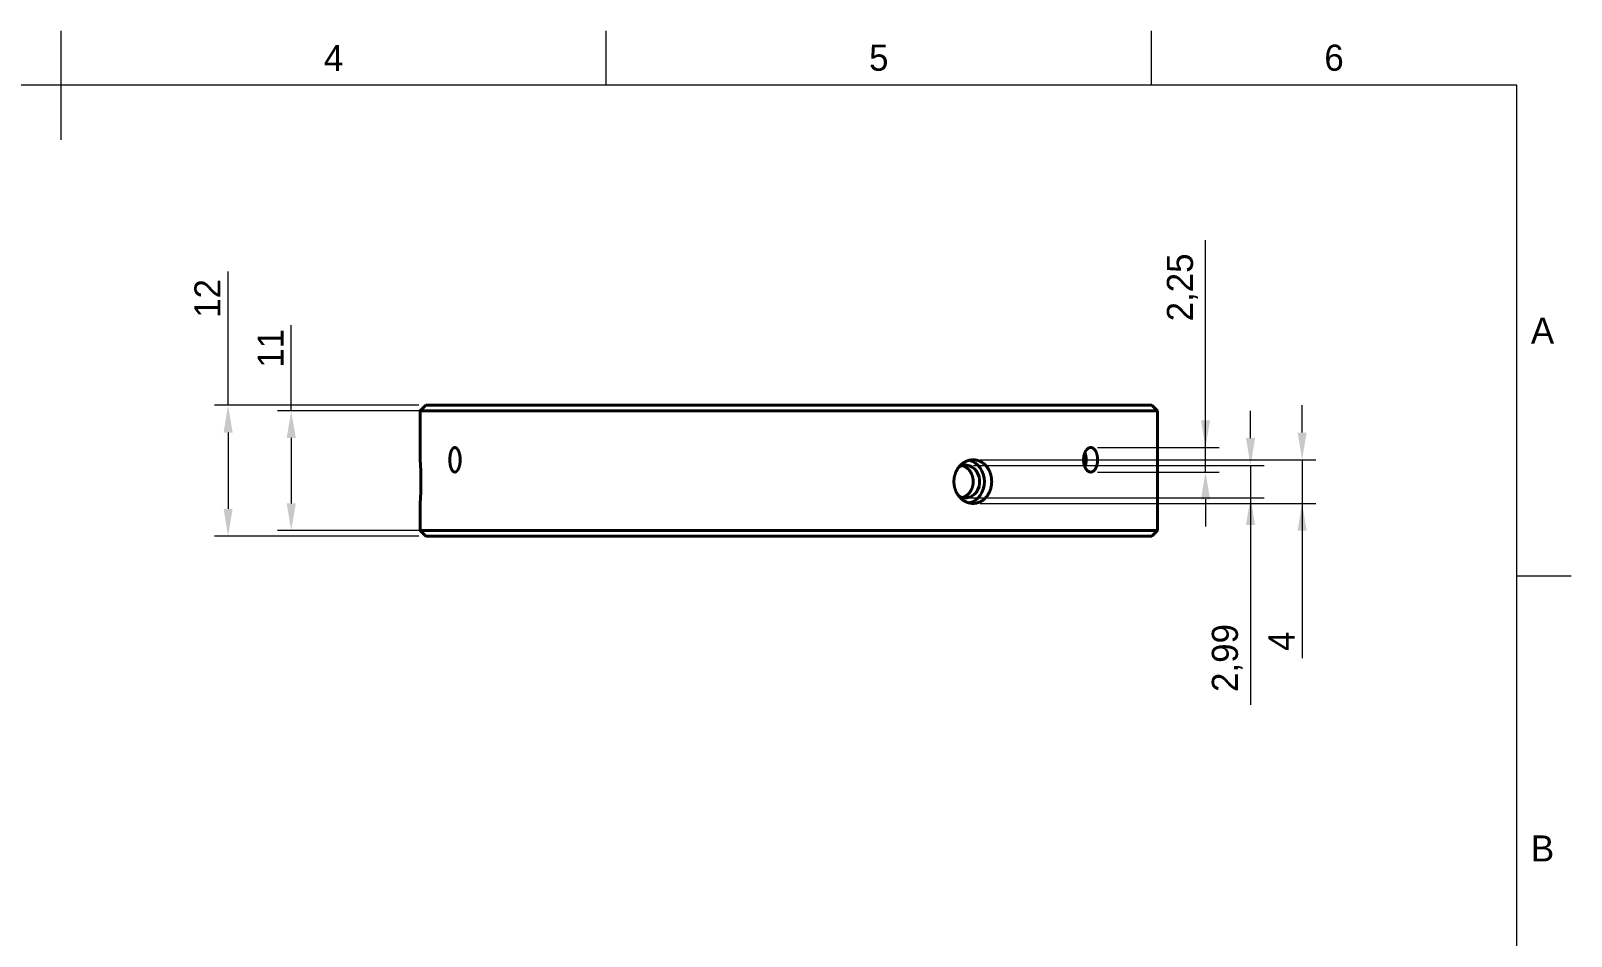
# Model space of a CAD drawing. Header units: millimetres. Extents: x 15 to 292, y 5 to 205.
# Drawn here: x 150.7 to 292, y 122 to 205 of the extents above; entities that cross this region are included whole.
import ezdxf

# ---------------------------------------------------------------- set-up
doc = ezdxf.new("R2010")
doc.units = ezdxf.units.MM
for name, color, linetype in [('Annotations', 7, 'Continuous'), ('Border', 7, 'Continuous'), ('Geometries', 7, 'Continuous')]:
    doc.layers.add(name, color=color, linetype=linetype)
doc.styles.add('Shapr0', font='txt', dxfattribs={"height": 2.3925})
doc.styles.add('Shapr3', font='txt', dxfattribs={"height": 2.3925})
doc.dimstyles.new('ISO-25', dxfattribs={"dimtxt": 2.5, "dimasz": 2.5, "dimexe": 1.25, "dimexo": 0.625, "dimtad": 1, "dimtxsty": 'Standard', "dimcen": 2.5, "dimadec": 0, "dimazin": 0, "dimtfac": 1, "dimtmove": 0, "dimatfit": 3, "dimfxl": 1, "dimarcsym": 0})

# ---------------------------------------------------------------- blocks, each defined once
blk = doc.blocks.new('*D4')
at = {"layer": 'Annotations', "color": 0, "linetype": 'Continuous', "lineweight": 15}
for p, q in [((168.82, 170.65), (168.82, 182.91)), ((186.32, 170.65), (167.57, 170.65)), ((168.82, 168.15), (168.82, 161.15)), ((186.32, 158.65), (167.57, 158.65))]:
    blk.add_line(p, q, dxfattribs=at)
at = {"layer": 'Annotations', "color": 0}
for points in [[(169.24, 168.15), (168.41, 168.15), (168.82, 170.65)], [(168.41, 161.15), (169.24, 161.15), (168.82, 158.65)]]:
    blk.add_solid(points, dxfattribs=at)
at = {"layer": 'Defpoints', "color": 0}
for p in [(186.95, 170.65), (168.82, 158.65), (186.95, 158.65)]:
    blk.add_point(p, dxfattribs=at)
at = {"layer": 'Annotations', "color": 0, "lineweight": 15, "insert": (166.93, 180.45), "char_height": 2.393, "attachment_point": 5, "rotation": 90, "style": 'Shapr3'}
blk.add_mtext('\\A1;12', dxfattribs=at)
blk = doc.blocks.new('*D5')
at = {"layer": 'Annotations', "color": 0, "linetype": 'Continuous', "lineweight": 15}
for p, q in [((174.61, 170.15), (174.61, 178)), ((253.43, 170.15), (173.36, 170.15)), ((174.61, 167.65), (174.61, 161.65)), ((253.43, 159.15), (173.36, 159.15))]:
    blk.add_line(p, q, dxfattribs=at)
at = {"layer": 'Annotations', "color": 0}
for points in [[(175.03, 167.65), (174.2, 167.65), (174.61, 170.15)], [(174.2, 161.65), (175.03, 161.65), (174.61, 159.15)]]:
    blk.add_solid(points, dxfattribs=at)
at = {"layer": 'Defpoints', "color": 0}
for p in [(254.05, 170.15), (174.61, 159.15), (254.05, 159.15)]:
    blk.add_point(p, dxfattribs=at)
at = {"layer": 'Annotations', "color": 0, "lineweight": 15, "insert": (172.72, 175.87), "char_height": 2.393, "attachment_point": 5, "rotation": 90, "style": 'Shapr3'}
blk.add_mtext('\\A1;11', dxfattribs=at)
blk = doc.blocks.new('*D6')
at = {"layer": 'Annotations', "color": 0, "linetype": 'Continuous', "lineweight": 15}
for p, q in [((267.32, 168.15), (267.32, 170.65)), ((237.79, 165.65), (268.57, 165.65)), ((267.32, 165.65), (267.32, 161.65)), ((237.79, 161.65), (268.57, 161.65)), ((267.32, 161.65), (267.32, 147.46)), ((267.32, 159.15), (267.32, 156.65))]:
    blk.add_line(p, q, dxfattribs=at)
at = {"layer": 'Annotations', "color": 0}
for points in [[(266.91, 168.15), (267.74, 168.15), (267.32, 165.65)], [(267.74, 159.15), (266.91, 159.15), (267.32, 161.65)]]:
    blk.add_solid(points, dxfattribs=at)
at = {"layer": 'Defpoints', "color": 0}
for p in [(237.16, 165.65), (237.16, 161.65), (267.32, 161.65)]:
    blk.add_point(p, dxfattribs=at)
at = {"layer": 'Annotations', "color": 0, "lineweight": 15, "insert": (265.43, 149.01), "char_height": 2.393, "attachment_point": 5, "rotation": 90, "style": 'Shapr3'}
blk.add_mtext('\\A1;4', dxfattribs=at)
blk = doc.blocks.new('*D7')
at = {"layer": 'Annotations', "color": 0, "linetype": 'Continuous', "lineweight": 15}
for p, q in [((262.59, 167.64), (262.59, 170.14)), ((237.2, 165.14), (263.84, 165.14)), ((262.59, 165.14), (262.59, 162.16)), ((236.95, 162.16), (263.84, 162.16)), ((262.59, 162.16), (262.59, 143.18)), ((262.59, 159.66), (262.59, 157.16))]:
    blk.add_line(p, q, dxfattribs=at)
at = {"layer": 'Annotations', "color": 0}
for points in [[(262.17, 167.64), (263.01, 167.64), (262.59, 165.14)], [(263.01, 159.66), (262.17, 159.66), (262.59, 162.16)]]:
    blk.add_solid(points, dxfattribs=at)
at = {"layer": 'Defpoints', "color": 0}
for p in [(236.57, 165.14), (236.33, 162.16), (262.59, 162.16)]:
    blk.add_point(p, dxfattribs=at)
at = {"layer": 'Annotations', "color": 0, "lineweight": 15, "insert": (260.46, 147.47), "char_height": 2.393, "attachment_point": 5, "rotation": 90, "style": 'Shapr3'}
blk.add_mtext('\\A1;2,99', dxfattribs=at)
blk = doc.blocks.new('*D8')
at = {"layer": 'Annotations', "color": 0, "linetype": 'Continuous', "lineweight": 15}
for p, q in [((258.46, 166.78), (258.46, 185.8)), ((258.46, 169.28), (258.46, 171.78)), ((248.56, 166.78), (259.71, 166.78)), ((258.46, 164.53), (258.46, 166.78)), ((248.56, 164.53), (259.71, 164.53)), ((258.46, 162.03), (258.46, 159.53))]:
    blk.add_line(p, q, dxfattribs=at)
at = {"layer": 'Annotations', "color": 0}
for points in [[(258.05, 169.28), (258.88, 169.28), (258.46, 166.78)], [(258.88, 162.03), (258.05, 162.03), (258.46, 164.53)]]:
    blk.add_solid(points, dxfattribs=at)
at = {"layer": 'Defpoints', "color": 0}
for p in [(247.94, 166.78), (258.46, 166.78), (247.94, 164.53)]:
    blk.add_point(p, dxfattribs=at)
at = {"layer": 'Annotations', "color": 0, "lineweight": 15, "insert": (256.34, 181.46), "char_height": 2.393, "attachment_point": 5, "rotation": 90, "style": 'Shapr3'}
blk.add_mtext('\\A1;2,25', dxfattribs=at)

msp = doc.modelspace()

# ---------------------------------------------------------------- linework, layer by layer
at = {"layer": 'Border', "linetype": 'Continuous', "lineweight": 15}
for p, q in [((153.5, 195), (153.5, 205)), ((203.5, 200), (203.5, 205)), ((253.5, 200), (253.5, 205)), ((287, 200), (20, 200)), ((287, 10), (287, 200)), ((287, 155), (292, 155))]:
    msp.add_line(p, q, dxfattribs=at)
at = {"layer": 'Geometries', "linetype": 'Continuous', "lineweight": 40}
for p, q in [((186.45, 170.15), (186.95, 170.65)), ((254.05, 170.15), (186.45, 170.15)), ((186.45, 170.15), (186.45, 165.65)), ((186.95, 170.65), (253.55, 170.65)), ((254.05, 170.15), (253.55, 170.65)), ((254.05, 170.15), (254.05, 159.15)), ((186.45, 165.65), (186.45, 165.65)), ((186.45, 165.65), (186.45, 165.65)), ((237.15, 165.65), (237.165, 165.65)), ((235.984, 165.143), (235.986, 165.145)), ((235.986, 165.145), (235.988, 165.146)), ((235.986, 165.145), (236, 165.143)), ((235.988, 165.146), (235.992, 165.151)), ((236.575, 165.143), (236, 165.143)), ((236.155, 165.192), (236.048, 165.204)), ((236.45, 165.158), (236.155, 165.192)), ((236.575, 165.143), (236.45, 165.158)), ((235.43, 163.223), (235.429, 163.225)), ((235.43, 163.223), (235.431, 163.214)), ((238.814, 163.225), (238.812, 163.214)), ((186.45, 161.65), (186.45, 159.15)), ((186.45, 161.65), (186.45, 161.65)), ((235.942, 162.202), (236.131, 162.18)), ((235.997, 162.145), (235.986, 162.156)), ((236.131, 162.18), (236.159, 162.176)), ((236.325, 162.157), (236.159, 162.176)), ((237.164, 161.65), (237.15, 161.65)), ((186.45, 159.15), (254.05, 159.15)), ((186.45, 159.15), (186.95, 158.65)), ((253.55, 158.65), (186.95, 158.65)), ((254.05, 159.15), (253.55, 158.65))]:
    msp.add_line(p, q, dxfattribs=at)
at = {"layer": 'Geometries', "linetype": 'Continuous', "lineweight": 40, "flags": 128}
for points in [[(189.617, 164.525), (189.612, 164.525), (189.602, 164.526), (189.591, 164.527), (189.581, 164.529), (189.57, 164.531), (189.56, 164.533), (189.55, 164.537), (189.539, 164.54), (189.529, 164.545), (189.519, 164.55), (189.509, 164.555), (189.498, 164.561), (189.488, 164.568), (189.478, 164.576), (189.467, 164.584), (189.457, 164.592), (189.448, 164.601), (189.438, 164.61), (189.429, 164.62), (189.419, 164.63), (189.41, 164.641), (189.401, 164.652), (189.392, 164.664), (189.383, 164.676), (189.375, 164.689), (189.366, 164.702), (189.357, 164.716), (189.348, 164.731), (189.34, 164.746), (189.331, 164.762), (189.323, 164.778), (189.315, 164.794), (189.308, 164.811), (189.3, 164.827), (189.293, 164.845), (189.286, 164.862), (189.279, 164.88), (189.273, 164.898), (189.266, 164.917), (189.26, 164.936), (189.253, 164.955), (189.247, 164.976), (189.241, 164.997), (189.235, 165.019), (189.229, 165.041), (189.224, 165.063), (189.219, 165.084), (189.214, 165.106), (189.209, 165.128), (189.205, 165.15), (189.2, 165.172), (189.196, 165.195), (189.192, 165.218), (189.189, 165.241), (189.185, 165.264), (189.182, 165.288), (189.179, 165.312), (189.176, 165.337), (189.173, 165.363), (189.171, 165.388), (189.168, 165.414), (189.166, 165.438), (189.165, 165.462), (189.163, 165.487), (189.162, 165.512), (189.161, 165.536), (189.16, 165.561), (189.159, 165.586), (189.159, 165.611), (189.158, 165.636), (189.158, 165.66), (189.159, 165.687), (189.159, 165.713), (189.16, 165.739), (189.161, 165.765), (189.162, 165.791), (189.163, 165.816), (189.165, 165.84), (189.166, 165.865), (189.168, 165.889), (189.171, 165.913), (189.173, 165.937), (189.176, 165.961), (189.178, 165.985), (189.181, 166.009), (189.185, 166.032), (189.188, 166.057), (189.192, 166.081), (189.196, 166.105), (189.2, 166.129), (189.205, 166.152), (189.209, 166.174), (189.214, 166.196), (189.219, 166.218), (189.224, 166.239), (189.229, 166.26), (189.235, 166.281), (189.24, 166.301), (189.246, 166.322), (189.252, 166.341), (189.258, 166.361), (189.265, 166.381), (189.272, 166.401), (189.279, 166.42), (189.286, 166.439), (189.294, 166.457), (189.301, 166.474), (189.308, 166.491), (189.316, 166.507), (189.324, 166.523), (189.331, 166.539), (189.339, 166.554), (189.348, 166.568), (189.356, 166.582), (189.364, 166.596), (189.373, 166.609), (189.382, 166.623), (189.391, 166.636), (189.401, 166.648), (189.41, 166.66), (189.42, 166.671), (189.429, 166.681), (189.439, 166.691), (189.448, 166.7), (189.458, 166.709), (189.468, 166.717), (189.477, 166.725), (189.487, 166.732), (189.497, 166.738), (189.507, 166.744), (189.517, 166.75), (189.528, 166.755), (189.539, 166.76), (189.549, 166.764), (189.56, 166.767), (189.571, 166.77), (189.582, 166.772), (189.592, 166.774), (189.603, 166.775), (189.613, 166.775), (189.617, 166.775)], [(189.617, 166.775), (189.624, 166.775), (189.634, 166.775), (189.645, 166.773), (189.655, 166.772), (189.666, 166.769), (189.676, 166.767), (189.687, 166.763), (189.698, 166.759), (189.709, 166.754), (189.72, 166.749), (189.731, 166.743), (189.742, 166.737), (189.752, 166.73), (189.762, 166.723), (189.772, 166.715), (189.782, 166.707), (189.793, 166.698), (189.803, 166.688), (189.812, 166.679), (189.822, 166.668), (189.832, 166.657), (189.842, 166.645), (189.852, 166.633), (189.862, 166.62), (189.872, 166.607), (189.882, 166.592), (189.891, 166.579), (189.9, 166.564), (189.909, 166.55), (189.917, 166.535), (189.926, 166.519), (189.934, 166.503), (189.942, 166.486), (189.951, 166.47), (189.959, 166.452), (189.966, 166.435), (189.974, 166.416), (189.982, 166.396), (189.99, 166.377), (189.997, 166.357), (190.004, 166.336), (190.011, 166.316), (190.018, 166.296), (190.024, 166.275), (190.03, 166.254), (190.036, 166.233), (190.041, 166.212), (190.047, 166.19), (190.052, 166.168), (190.057, 166.146), (190.062, 166.124), (190.067, 166.1), (190.071, 166.076), (190.076, 166.051), (190.08, 166.027), (190.081, 166.022)], [(247.4, 166.299), (247.401, 166.301), (247.41, 166.322), (247.419, 166.341), (247.428, 166.361), (247.438, 166.381), (247.448, 166.401), (247.458, 166.42), (247.469, 166.439), (247.48, 166.457), (247.491, 166.474), (247.502, 166.491), (247.513, 166.507), (247.524, 166.523), (247.536, 166.539), (247.547, 166.554), (247.559, 166.568), (247.571, 166.582), (247.583, 166.596), (247.596, 166.609), (247.609, 166.623), (247.622, 166.636), (247.636, 166.648), (247.65, 166.66), (247.663, 166.671), (247.677, 166.681), (247.69, 166.691), (247.704, 166.7), (247.717, 166.709), (247.731, 166.717), (247.735, 166.719)], [(247.735, 166.719), (247.745, 166.725), (247.759, 166.732), (247.772, 166.738), (247.786, 166.744), (247.801, 166.75), (247.815, 166.755), (247.83, 166.76), (247.845, 166.764), (247.86, 166.767), (247.875, 166.77), (247.889, 166.772), (247.904, 166.774), (247.918, 166.775), (247.932, 166.775), (247.937, 166.775)], [(247.937, 166.775), (247.947, 166.775), (247.961, 166.775), (247.975, 166.773), (247.989, 166.772), (248.003, 166.769), (248.017, 166.767), (248.032, 166.763), (248.047, 166.759), (248.061, 166.754), (248.076, 166.749), (248.09, 166.743), (248.104, 166.737), (248.118, 166.73), (248.131, 166.723), (248.144, 166.715), (248.158, 166.707), (248.171, 166.698), (248.184, 166.688), (248.197, 166.679), (248.209, 166.668), (248.222, 166.657), (248.235, 166.645), (248.248, 166.633), (248.261, 166.62), (248.273, 166.607), (248.285, 166.592), (248.297, 166.579), (248.308, 166.564), (248.319, 166.55), (248.33, 166.535), (248.341, 166.519), (248.352, 166.503), (248.362, 166.486), (248.372, 166.47), (248.382, 166.452), (248.392, 166.435), (248.402, 166.416), (248.412, 166.396), (248.421, 166.377), (248.43, 166.357), (248.439, 166.336), (248.448, 166.316), (248.456, 166.296), (248.463, 166.275), (248.471, 166.254), (248.478, 166.233), (248.485, 166.212), (248.492, 166.19), (248.498, 166.168), (248.504, 166.146), (248.51, 166.124), (248.516, 166.1), (248.522, 166.076), (248.527, 166.051), (248.532, 166.027), (248.536, 166.002), (248.541, 165.974), (248.546, 165.945), (248.55, 165.917), (248.553, 165.888), (248.556, 165.864), (248.558, 165.841), (248.56, 165.817), (248.562, 165.793), (248.564, 165.769)], [(190.106, 165.769), (190.107, 165.745), (190.108, 165.72), (190.109, 165.695), (190.109, 165.67), (190.109, 165.645), (190.109, 165.621), (190.109, 165.596), (190.108, 165.571), (190.107, 165.546), (190.106, 165.521), (190.104, 165.495), (190.103, 165.47), (190.101, 165.444), (190.098, 165.418), (190.096, 165.393), (190.093, 165.368), (190.09, 165.344), (190.087, 165.321), (190.083, 165.297), (190.08, 165.273), (190.076, 165.25), (190.072, 165.227), (190.068, 165.204), (190.063, 165.181), (190.058, 165.159), (190.053, 165.135), (190.047, 165.112), (190.042, 165.09), (190.036, 165.067), (190.03, 165.045), (190.023, 165.024), (190.017, 165.004), (190.011, 164.983), (190.004, 164.963), (189.997, 164.944), (189.99, 164.925), (189.983, 164.906), (189.975, 164.887), (189.968, 164.869), (189.96, 164.852), (189.952, 164.833), (189.943, 164.816), (189.935, 164.798), (189.926, 164.782), (189.917, 164.765), (189.908, 164.75), (189.899, 164.735), (189.89, 164.721), (189.881, 164.707), (189.872, 164.694), (189.863, 164.681), (189.853, 164.669), (189.844, 164.657), (189.834, 164.645), (189.824, 164.634), (189.814, 164.623), (189.803, 164.613), (189.793, 164.603), (189.782, 164.594), (189.772, 164.585), (189.761, 164.577), (189.751, 164.57), (189.741, 164.564), (189.73, 164.557), (189.72, 164.552), (189.71, 164.547), (189.699, 164.542), (189.689, 164.538), (189.678, 164.535), (189.668, 164.532), (189.657, 164.529), (189.645, 164.527), (189.634, 164.526), (189.623, 164.525), (189.617, 164.525)], [(236.048, 165.204), (236.055, 165.211), (236.078, 165.231), (236.101, 165.251), (236.125, 165.271), (236.149, 165.29), (236.173, 165.309), (236.197, 165.327), (236.222, 165.345), (236.247, 165.362), (236.272, 165.379), (236.299, 165.397), (236.327, 165.414), (236.354, 165.43), (236.382, 165.446), (236.411, 165.461), (236.437, 165.475), (236.464, 165.489), (236.49, 165.501), (236.518, 165.514), (236.545, 165.525), (236.572, 165.537), (236.599, 165.547), (236.627, 165.558), (236.655, 165.567), (236.683, 165.576), (236.711, 165.585), (236.739, 165.593), (236.767, 165.601), (236.795, 165.608), (236.799, 165.609)], [(237.135, 165.65), (237.148, 165.65), (237.15, 165.65)], [(237.165, 165.65), (237.177, 165.65), (237.206, 165.649), (237.234, 165.648), (237.263, 165.646), (237.291, 165.643), (237.32, 165.64), (237.348, 165.637), (237.377, 165.633), (237.405, 165.628), (237.435, 165.623), (237.465, 165.616), (237.495, 165.61), (237.525, 165.602), (237.555, 165.594), (237.582, 165.586), (237.61, 165.578), (237.637, 165.568), (237.664, 165.559), (237.691, 165.549), (237.718, 165.538), (237.745, 165.527), (237.771, 165.515), (237.797, 165.503), (237.824, 165.49), (237.849, 165.477), (237.875, 165.463), (237.901, 165.449), (237.926, 165.435), (237.951, 165.419), (237.978, 165.403), (238.004, 165.385), (238.03, 165.367), (238.056, 165.349), (238.081, 165.33), (238.105, 165.312), (238.128, 165.293), (238.151, 165.274), (238.174, 165.254), (238.196, 165.234), (238.218, 165.214), (238.24, 165.193), (238.261, 165.172), (238.283, 165.15), (238.303, 165.128), (238.324, 165.106), (238.344, 165.083), (238.364, 165.059), (238.384, 165.036), (238.403, 165.012), (238.423, 164.985), (238.443, 164.959), (238.462, 164.932), (238.481, 164.904), (238.5, 164.876), (238.517, 164.85), (238.533, 164.823), (238.549, 164.796), (238.565, 164.769), (238.581, 164.741), (238.596, 164.714), (238.61, 164.685), (238.624, 164.657), (238.638, 164.628), (238.652, 164.599), (238.665, 164.57), (238.677, 164.54), (238.69, 164.51), (238.701, 164.48), (238.713, 164.45), (238.724, 164.417), (238.735, 164.384), (238.746, 164.351), (238.756, 164.318), (238.766, 164.284), (238.775, 164.253), (238.783, 164.221), (238.791, 164.189), (238.798, 164.157), (238.805, 164.125), (238.811, 164.093), (238.817, 164.06), (238.822, 164.028), (238.827, 163.995), (238.832, 163.963), (238.836, 163.93), (238.84, 163.897), (238.843, 163.864), (238.846, 163.831), (238.848, 163.798), (238.85, 163.763), (238.851, 163.727), (238.852, 163.691), (238.852, 163.656), (238.852, 163.62), (238.852, 163.587), (238.851, 163.554), (238.849, 163.521), (238.847, 163.488), (238.844, 163.455), (238.842, 163.422), (238.838, 163.39), (238.834, 163.357), (238.83, 163.324), (238.825, 163.291), (238.82, 163.259), (238.814, 163.227), (238.814, 163.225)], [(247.4, 165.002), (247.393, 165.019), (247.384, 165.041), (247.376, 165.063), (247.368, 165.084), (247.361, 165.106), (247.354, 165.128), (247.347, 165.15), (247.341, 165.172), (247.334, 165.195), (247.329, 165.218), (247.323, 165.241), (247.318, 165.264), (247.313, 165.288), (247.308, 165.312), (247.303, 165.337), (247.299, 165.363), (247.295, 165.388), (247.292, 165.414), (247.289, 165.438), (247.286, 165.462), (247.284, 165.487), (247.282, 165.512), (247.28, 165.536), (247.279, 165.561), (247.278, 165.586), (247.277, 165.611), (247.277, 165.636), (247.277, 165.66), (247.277, 165.687), (247.278, 165.713), (247.279, 165.739), (247.28, 165.765), (247.282, 165.791), (247.284, 165.816), (247.286, 165.84), (247.289, 165.865), (247.292, 165.889), (247.295, 165.913), (247.299, 165.937), (247.303, 165.961), (247.307, 165.985), (247.312, 166.009), (247.317, 166.032), (247.322, 166.057), (247.328, 166.081), (247.334, 166.105), (247.341, 166.129), (247.348, 166.152), (247.354, 166.174), (247.361, 166.196), (247.369, 166.218), (247.376, 166.239), (247.384, 166.26), (247.392, 166.281), (247.4, 166.299)], [(248.564, 165.769), (248.565, 165.745), (248.566, 165.72), (248.567, 165.695), (248.567, 165.67), (248.567, 165.645), (248.567, 165.621), (248.567, 165.596), (248.566, 165.571), (248.565, 165.546), (248.563, 165.521), (248.561, 165.495), (248.559, 165.47), (248.557, 165.444), (248.554, 165.418), (248.551, 165.393), (248.548, 165.368), (248.544, 165.344), (248.54, 165.321), (248.536, 165.297), (248.532, 165.273), (248.527, 165.25), (248.522, 165.227), (248.517, 165.204), (248.511, 165.181), (248.505, 165.159), (248.499, 165.135), (248.492, 165.112), (248.485, 165.09), (248.478, 165.067), (248.47, 165.045), (248.463, 165.024), (248.455, 165.004), (248.447, 164.983), (248.439, 164.963), (248.43, 164.944), (248.422, 164.925), (248.413, 164.906), (248.403, 164.887), (248.394, 164.869), (248.384, 164.852), (248.374, 164.833), (248.363, 164.816), (248.352, 164.798), (248.341, 164.782), (248.33, 164.765), (248.319, 164.75), (248.308, 164.735), (248.296, 164.721), (248.285, 164.707), (248.273, 164.694), (248.261, 164.681), (248.249, 164.669), (248.237, 164.657), (248.224, 164.645), (248.212, 164.634), (248.198, 164.623), (248.185, 164.613), (248.171, 164.603), (248.157, 164.594), (248.143, 164.585), (248.13, 164.577), (248.117, 164.57), (248.103, 164.564), (248.089, 164.557), (248.076, 164.552), (248.062, 164.547), (248.048, 164.542), (248.034, 164.538), (248.02, 164.535), (248.006, 164.532), (247.991, 164.529), (247.976, 164.527), (247.961, 164.526), (247.946, 164.525), (247.937, 164.525)], [(235.429, 163.225), (235.423, 163.256), (235.418, 163.288), (235.413, 163.321), (235.408, 163.354), (235.404, 163.386), (235.4, 163.419), (235.397, 163.452), (235.394, 163.485), (235.392, 163.518), (235.391, 163.551), (235.389, 163.584), (235.389, 163.617), (235.388, 163.65), (235.389, 163.683), (235.389, 163.716), (235.391, 163.752), (235.393, 163.787), (235.395, 163.823), (235.398, 163.858), (235.402, 163.893), (235.405, 163.926), (235.41, 163.959), (235.415, 163.991), (235.42, 164.024), (235.426, 164.056), (235.432, 164.089), (235.439, 164.121), (235.446, 164.153), (235.454, 164.185), (235.462, 164.217), (235.47, 164.249), (235.479, 164.28), (235.489, 164.311), (235.499, 164.342), (235.509, 164.373), (235.521, 164.406), (235.533, 164.439), (235.546, 164.472), (235.559, 164.504), (235.573, 164.536), (235.587, 164.565), (235.6, 164.595), (235.614, 164.624), (235.629, 164.652), (235.644, 164.681), (235.659, 164.709), (235.675, 164.737), (235.691, 164.765), (235.708, 164.792), (235.725, 164.819), (235.743, 164.846), (235.76, 164.872), (235.778, 164.898), (235.797, 164.924), (235.816, 164.949), (235.831, 164.969)], [(235.831, 164.969), (235.837, 164.976), (235.858, 165.002), (235.879, 165.028), (235.901, 165.054), (235.923, 165.079), (235.945, 165.102), (235.966, 165.124), (235.984, 165.143)], [(235.992, 165.151), (236.01, 165.168), (236.017, 165.175)], [(236, 165.143), (236.028, 165.14), (236.057, 165.135), (236.085, 165.13), (236.113, 165.124), (236.141, 165.118), (236.162, 165.113)], [(236.017, 165.175), (236.032, 165.19), (236.048, 165.204)], [(236.162, 165.113), (236.169, 165.111), (236.197, 165.103), (236.224, 165.094), (236.251, 165.085), (236.279, 165.075), (236.302, 165.066), (236.326, 165.056), (236.349, 165.046), (236.372, 165.035), (236.395, 165.023), (236.417, 165.011), (236.443, 164.997), (236.468, 164.982), (236.493, 164.967), (236.518, 164.95), (236.542, 164.933), (236.567, 164.916), (236.59, 164.898), (236.614, 164.879), (236.637, 164.86), (236.659, 164.84), (236.679, 164.822), (236.698, 164.804), (236.717, 164.785), (236.735, 164.766), (236.753, 164.746), (236.771, 164.726), (236.791, 164.703), (236.811, 164.679), (236.83, 164.655), (236.848, 164.63), (236.866, 164.604), (236.884, 164.579), (236.901, 164.552), (236.918, 164.526), (236.934, 164.498), (236.95, 164.471), (236.963, 164.446), (236.976, 164.422), (236.988, 164.396), (237, 164.371), (237.012, 164.346), (237.023, 164.32), (237.035, 164.29), (237.047, 164.26), (237.058, 164.229), (237.068, 164.198), (237.078, 164.167), (237.088, 164.136), (237.097, 164.105), (237.105, 164.073), (237.112, 164.041), (237.119, 164.009), (237.125, 163.981), (237.13, 163.952), (237.135, 163.924), (237.139, 163.895), (237.143, 163.866), (237.146, 163.837), (237.149, 163.805), (237.152, 163.772), (237.154, 163.738), (237.155, 163.705), (237.156, 163.672), (237.156, 163.639), (237.155, 163.606), (237.154, 163.573), (237.153, 163.54), (237.15, 163.507), (237.148, 163.478), (237.145, 163.449), (237.141, 163.42), (237.137, 163.392), (237.133, 163.363), (237.128, 163.335), (237.122, 163.302), (237.115, 163.27), (237.107, 163.238), (237.099, 163.206), (237.091, 163.175), (237.082, 163.144), (237.072, 163.112), (237.062, 163.082), (237.051, 163.051), (237.039, 163.021), (237.029, 162.995), (237.018, 162.969), (237.007, 162.943), (236.995, 162.918), (236.983, 162.892), (236.97, 162.867), (236.955, 162.839), (236.94, 162.812), (236.924, 162.784), (236.907, 162.758), (236.891, 162.731), (236.873, 162.705), (236.855, 162.68), (236.837, 162.655), (236.818, 162.63), (236.798, 162.606), (236.781, 162.585), (236.763, 162.565), (236.745, 162.545), (236.727, 162.526), (236.708, 162.507), (236.689, 162.488), (236.667, 162.467), (236.645, 162.447), (236.622, 162.428), (236.599, 162.409), (236.575, 162.391), (236.551, 162.373), (236.527, 162.356), (236.502, 162.339), (236.478, 162.324), (236.452, 162.308), (236.43, 162.296), (236.407, 162.283), (236.385, 162.272), (236.362, 162.26), (236.338, 162.25), (236.315, 162.24), (236.288, 162.229), (236.261, 162.218), (236.234, 162.209), (236.206, 162.2), (236.179, 162.192), (236.162, 162.187)], [(247.937, 164.525), (247.931, 164.525), (247.917, 164.526), (247.903, 164.527), (247.888, 164.529), (247.874, 164.531), (247.86, 164.533), (247.846, 164.537), (247.831, 164.54), (247.817, 164.545), (247.803, 164.55), (247.789, 164.555), (247.774, 164.561), (247.76, 164.568), (247.745, 164.576), (247.731, 164.584), (247.716, 164.592), (247.703, 164.601), (247.689, 164.61), (247.676, 164.62), (247.663, 164.63), (247.649, 164.641), (247.636, 164.652), (247.624, 164.664), (247.611, 164.676), (247.598, 164.689), (247.586, 164.702), (247.573, 164.716), (247.56, 164.731), (247.548, 164.746), (247.536, 164.762), (247.523, 164.778), (247.512, 164.794), (247.501, 164.811), (247.49, 164.827), (247.48, 164.845), (247.469, 164.862), (247.459, 164.88), (247.449, 164.898), (247.439, 164.917), (247.43, 164.936), (247.42, 164.955), (247.411, 164.976), (247.402, 164.997), (247.4, 165.002)], [(235.831, 162.331), (235.828, 162.335), (235.809, 162.36), (235.79, 162.385), (235.772, 162.411), (235.754, 162.437), (235.736, 162.464), (235.719, 162.491), (235.702, 162.518), (235.685, 162.545), (235.669, 162.573), (235.654, 162.601), (235.638, 162.63), (235.624, 162.658), (235.608, 162.689), (235.593, 162.721), (235.579, 162.752), (235.565, 162.784), (235.551, 162.816), (235.538, 162.849), (235.526, 162.882), (235.514, 162.915), (235.502, 162.948), (235.491, 162.981), (235.481, 163.015), (235.471, 163.049), (235.462, 163.083), (235.453, 163.118), (235.445, 163.153), (235.437, 163.188), (235.431, 163.214)], [(238.812, 163.214), (238.808, 163.194), (238.802, 163.162), (238.795, 163.13), (238.787, 163.096), (238.778, 163.062), (238.769, 163.028), (238.76, 162.994), (238.75, 162.961), (238.74, 162.93), (238.73, 162.899), (238.719, 162.869), (238.708, 162.838), (238.697, 162.808), (238.685, 162.778), (238.673, 162.749), (238.66, 162.719), (238.647, 162.69), (238.633, 162.661), (238.619, 162.633), (238.605, 162.604), (238.59, 162.576), (238.575, 162.548), (238.56, 162.521), (238.542, 162.492), (238.525, 162.463), (238.507, 162.435), (238.489, 162.407), (238.47, 162.379), (238.452, 162.354), (238.434, 162.329), (238.415, 162.304), (238.396, 162.28), (238.377, 162.256), (238.357, 162.232), (238.337, 162.209), (238.317, 162.186), (238.296, 162.164), (238.275, 162.142), (238.254, 162.12), (238.232, 162.099), (238.21, 162.079), (238.188, 162.058), (238.165, 162.039), (238.141, 162.018), (238.116, 161.997), (238.091, 161.978), (238.066, 161.958), (238.04, 161.94), (238.016, 161.923), (237.991, 161.906), (237.967, 161.89), (237.942, 161.875), (237.916, 161.86), (237.891, 161.845), (237.865, 161.831), (237.84, 161.818), (237.813, 161.805), (237.787, 161.792), (237.761, 161.78), (237.734, 161.769), (237.707, 161.758), (237.68, 161.747), (237.653, 161.737), (237.624, 161.727), (237.595, 161.718), (237.565, 161.709), (237.535, 161.701), (237.506, 161.693), (237.478, 161.686), (237.45, 161.68), (237.421, 161.675), (237.393, 161.67), (237.365, 161.666), (237.337, 161.662), (237.308, 161.658), (237.28, 161.656), (237.251, 161.653), (237.222, 161.652), (237.194, 161.651), (237.165, 161.65), (237.164, 161.65)], [(235.942, 162.202), (235.933, 162.211), (235.91, 162.236), (235.888, 162.261), (235.868, 162.286), (235.848, 162.31), (235.831, 162.331)], [(235.986, 162.156), (235.979, 162.163), (235.955, 162.187), (235.942, 162.202)], [(236.8, 161.691), (236.784, 161.695), (236.755, 161.702), (236.727, 161.71), (236.699, 161.718), (236.671, 161.727), (236.644, 161.736), (236.616, 161.746), (236.589, 161.757), (236.561, 161.768), (236.534, 161.779), (236.507, 161.791), (236.478, 161.804), (236.45, 161.818), (236.421, 161.833), (236.393, 161.848), (236.365, 161.864), (236.339, 161.879), (236.313, 161.894), (236.288, 161.911), (236.263, 161.927), (236.238, 161.944), (236.213, 161.962), (236.188, 161.98), (236.164, 161.998), (236.14, 162.017), (236.116, 162.036), (236.093, 162.056), (236.07, 162.076), (236.047, 162.097), (236.024, 162.118), (236.002, 162.139), (235.997, 162.145)], [(236.162, 162.187), (236.151, 162.184), (236.131, 162.18)], [(237.15, 161.65), (237.136, 161.65), (237.136, 161.65)]]:
    msp.add_lwpolyline(points, dxfattribs=at)
at = {"layer": 'Geometries', "linetype": 'Continuous', "lineweight": 40}
for centre, radius, start, end in [((152.707, 163.65), 33.802, 356.60809, 3.39174), ((187.759, 165.658), 2.35, 2.71163, 8.89753), ((237.151, 164.125), 1.525, 90.59104, 103.33875), ((237.151, 163.176), 1.526, 256.67154, 269.41335)]:
    msp.add_arc(centre, radius, start, end, dxfattribs=at)
for centre, major_axis, ratio, start_param, end_param in [((236.45, 163.65), (0, 2), 0.8660254, 3.344785, 6.0801117), ((246.872, 165.65), (0, 1.125), 0.5735764, 4.0982206, 5.3265721), ((236.45, 163.65), (0, 1.5), 0.8660254, 0.2234805, 0.4965244), ((236.45, 163.65), (0, -1.5), 0.8660254, 6.1869132, 9.3285054), ((236.45, 163.65), (0, 1.5), 0.8660254, 2.6449608, 2.9180126)]:
    msp.add_ellipse(centre, major_axis=major_axis, ratio=ratio, start_param=start_param, end_param=end_param, dxfattribs=at)

# ---------------------------------------------------------------- texts
at = {"layer": 'Border', "linetype": 'Continuous', "lineweight": 15, "char_height": 2.393, "width": 2.3925, "style": 'Shapr0'}
for s, insert, attachment_point in [('4', (178.5, 201.304), 8), ('5', (228.5, 201.304), 8), ('6', (270.25, 201.304), 8), ('A', (288.304, 177.5), 4), ('B', (288.304, 130), 4)]:
    msp.add_mtext(s, dxfattribs=dict(at, insert=insert, attachment_point=attachment_point))

# ---------------------------------------------------------------- dimensions: what is measured, and where the dimension line sits
at = {"layer": 'Annotations', "linetype": 'Continuous', "lineweight": 15}
for base, p1, p2, picture, middle in [((258.462, 166.775), (247.937, 164.525), (247.937, 166.775), '*D8', (258.462, 181.456)), ((168.824, 158.65), (186.95, 170.65), (186.95, 158.65), '*D4', (168.824, 180.449)), ((174.614, 159.15), (254.05, 170.15), (254.05, 159.15), '*D5', (174.614, 175.873)), ((262.588, 162.157), (236.575, 165.143), (236.325, 162.157), '*D7', (262.588, 147.473)), ((267.324, 161.65), (237.165, 165.65), (237.164, 161.65), '*D6', (267.324, 149.011))]:
    dim = msp.add_linear_dim(base=base, p1=p1, p2=p2, angle=90, dimstyle='ISO-25', override={"dimscale": 1, "dimgap": 0.7, "dimdec": 2, "dimlfac": 1, "dimrnd": 0.01, "dimzin": 8, "dimdsep": 44, "dimtxsty": 'Shapr3', "dimse1": 0, "dimse2": 0, "dimadec": 2, "dimtol": 0, "dimlim": 0, "dimtp": 0, "dimtm": 0, "dimtfac": 0.6, "dimtdec": 8, "dimfrac": 2, "dimtolj": 1, "dimlwd": 15, "dimlwe": 15}, dxfattribs=at)
    dim.commit()
    dim.dimension.update_dxf_attribs({"geometry": picture, "text_midpoint": middle, "dimtype": 160})

doc.saveas('drawing.dxf')
